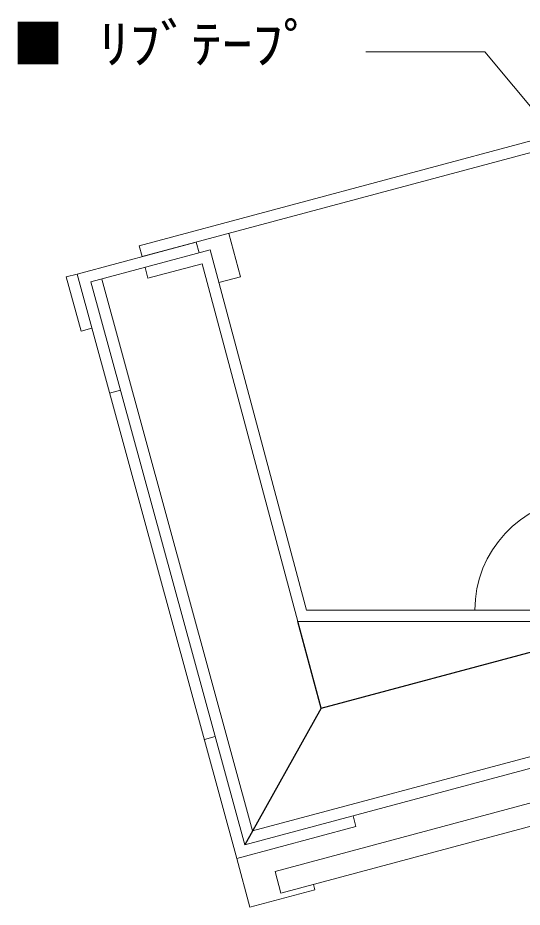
# Model space of a CAD drawing. Units: millimetres, scale not verified. Extents: x -94 to 78, y -85 to 77.
# Drawn here: x -93.9 to -56.1, y -16.4 to 50.2 of the extents above; entities that cross this region are included whole.
import ezdxf
from ezdxf.enums import TextEntityAlignment as Align

# ---------------------------------------------------------------- set-up
doc = ezdxf.new("R2010")
doc.units = ezdxf.units.MM
doc.header["$LTSCALE"] = 0.1
doc.layers.add('0-0_外形線', color=134, linetype='Continuous', lineweight=18)
doc.layers.add('0-6_Z_O-文字', color=9, linetype='Continuous', lineweight=18)
doc.layers.add('0-1_実線', color=134, linetype='Continuous')
doc.styles.add('HGPｺﾞｼｯｸM', font='')
doc.styles.get('HGPｺﾞｼｯｸM').set_extended_font_data('HGPｺﾞｼｯｸM')

msp = doc.modelspace()

# ---------------------------------------------------------------- linework, layer by layer
at = {"layer": '0-0_外形線'}
for p, q in [((-84.82, 33.1517), (-39.3865, 45.3256)), ((-77.242, 30.8341), (-78.1116, 34.0796)), ((-88.4421, 30.4419), (-79.5169, 32.8334)), ((-84.82, 33.1517), (-84.6026, 32.3403)), ((-72.2919, 5.8692), (-79.5169, 32.8334)), ((-84.1678, 30.7176), (-84.3852, 31.529)), ((-84.1678, 30.7176), (-80.1109, 31.8046)), ((-72.9364, 5.0292), (-80.1109, 31.8046)), ((-89.4751, 31.0348), (-90.2853, 30.8131)), ((-89.1773, 26.762), (-90.2853, 30.8131)), ((-77.5078, -12.7187), (-89.4751, 31.0348)), ((-76.3283, -10.6634), (-87.6307, 30.6593)), ((-77.242, 30.8341), (-78.8647, 30.3993)), ((-76.918, -11.6911), (-88.4421, 30.4419)), ((-76.3283, -10.6634), (77.7147, 30.6123)), ((-76.918, -11.6911), (77.7147, 29.7426)), ((-88.367, 26.9836), (-89.1773, 26.762)), ((-74.6389, -13.6893), (77.7147, 27.1337)), ((-74.2041, -15.312), (77.7147, 25.3945)), ((-87.0362, 22.1179), (-86.226, 22.3395)), ((-72.9364, 5.0292), (-46.9724, 5.0292)), ((-79.9444, -3.8103), (-79.1342, -3.5887)), ((-77.5078, -12.7187), (-76.5295, -16.3699)), ((-74.6389, -13.6893), (-74.2041, -15.312)), ((-76.5295, -16.3699), (-71.6612, -15.0655)), ((-71.7699, -14.6598), (-71.6612, -15.0655))]:
    msp.add_line(p, q, dxfattribs=at)
at = {"layer": '0-0_外形線', "color": 253}
msp.add_line((-84.6026, 32.3403), (-39.1691, 44.5142), dxfattribs=at)
at = {"layer": '0-0_外形線'}
for points in [[(-89.4751, 31.0348), (-80.5457, 33.4274), (-80.3283, 32.616)], [(-72.2919, 5.8692), (-47.0829, 5.8692), (-17.3438, 13.8377)], [(-77.5078, -12.7187), (-68.5868, -10.3284), (-68.8022, -9.5244)]]:
    msp.add_lwpolyline(points, dxfattribs=at)
msp.add_arc((-51.2829, 5.8692), 8.4, 7.56453, 180, dxfattribs=at)
at = {"layer": '0-1_実線'}
for q in [(-72.9364, 5.0292), (-46.9724, 5.0292), (-76.916, -11.6985)]:
    msp.add_line((-71.1972, -1.4619), q, dxfattribs=at)
at = {"layer": '0-6_Z_O-文字', "color": 134}
for p in [(-67.8531, 47.657), (-37.3355, 21.7709)]:
    msp.add_line(p, (-58.9367, 47.657), dxfattribs=at)

# ---------------------------------------------------------------- texts
at = {"layer": '0-6_Z_O-文字', "color": 134, "style": 'HGPｺﾞｼｯｸM', "width": 1.15}
msp.add_text(' ﾘﾌﾞﾃｰﾌﾟ', height=2.933, dxfattribs=at).set_placement((-89.0995, 45.9252), align=Align.BOTTOM_LEFT)
at = {"layer": '0-6_Z_O-文字', "color": 8, "style": 'HGPｺﾞｼｯｸM', "width": 0.95}
msp.add_text('■', height=2.933, dxfattribs=at).set_placement((-94.2974, 45.9252), align=Align.BOTTOM_LEFT)

doc.saveas('drawing.dxf')
